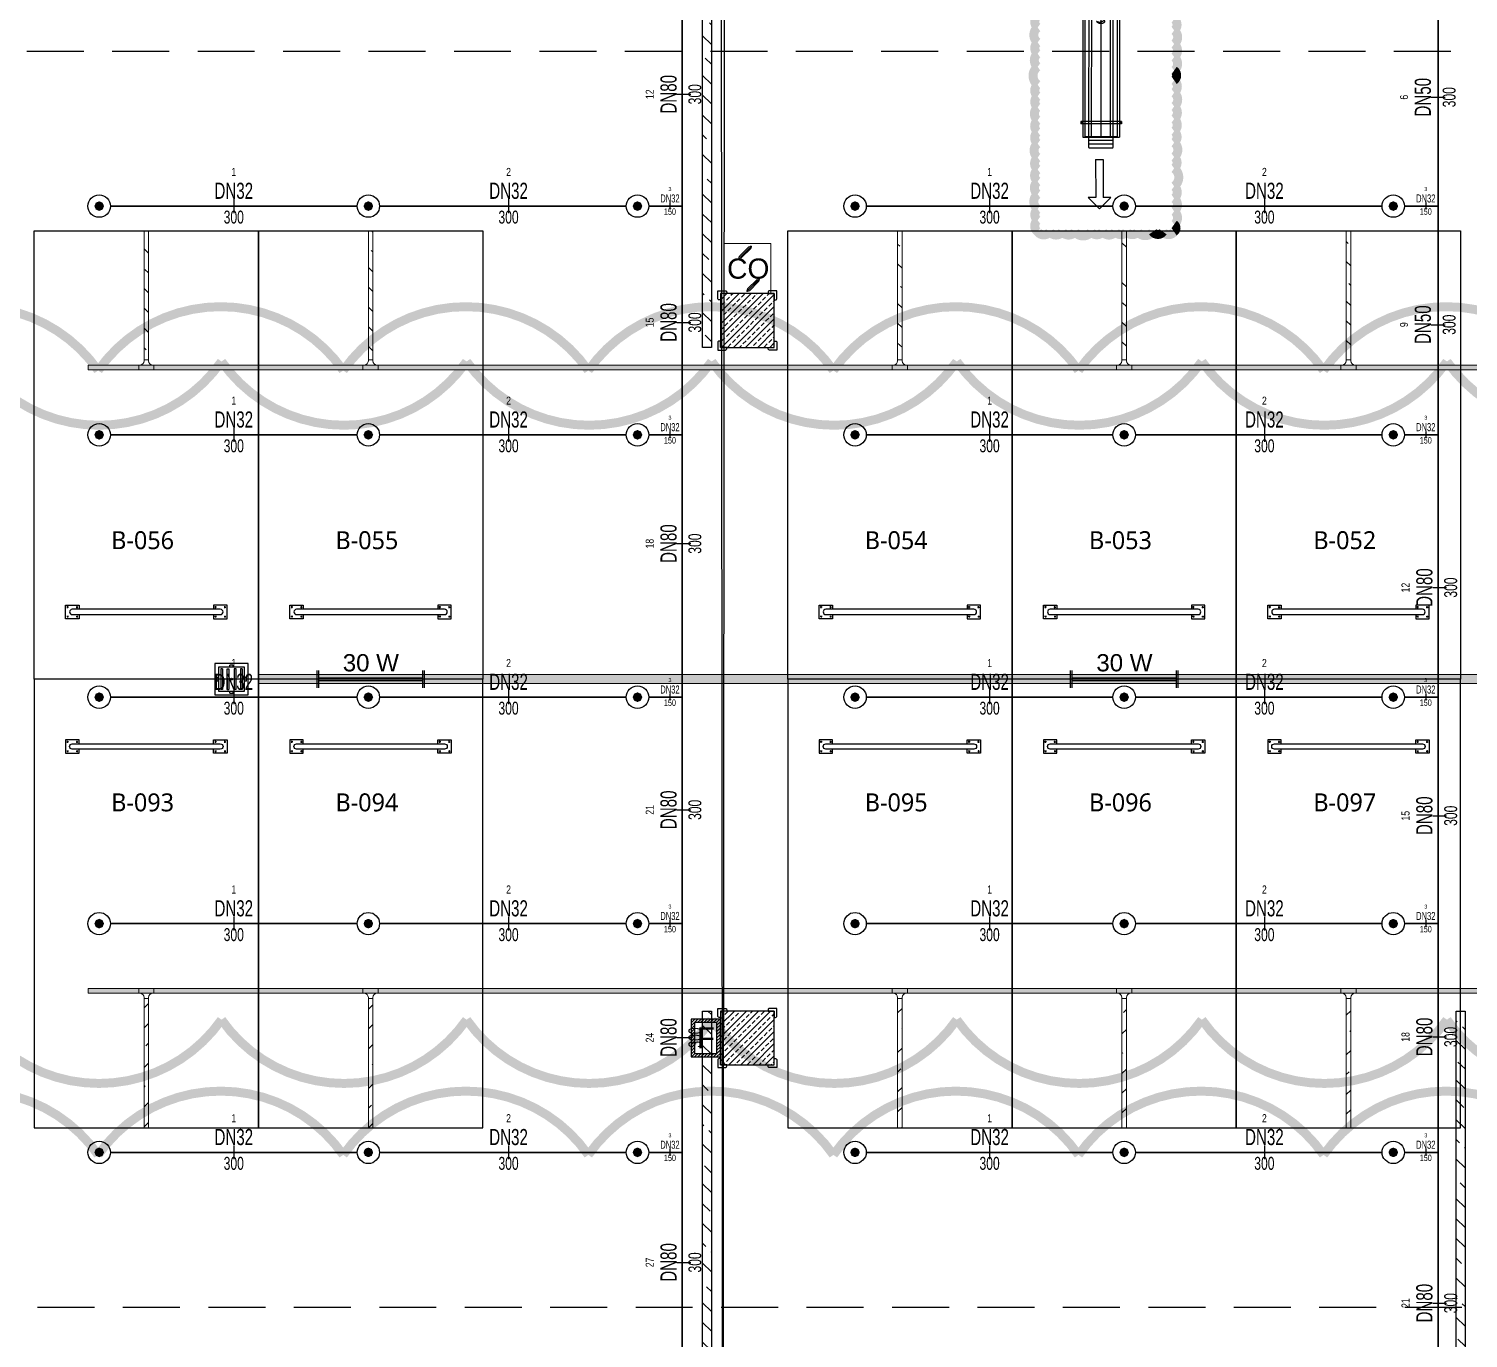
# Model space of a CAD drawing. Header units: millimetres. Extents: x -379292 to 1221486, y 92049 to 447512.
# Drawn here: x -174665 to -158620, y 253271 to 267871 of the extents above; entities that cross this region are included whole.
import ezdxf
from ezdxf.enums import TextEntityAlignment as Align

# ---------------------------------------------------------------- set-up
doc = ezdxf.new("R2010")
doc.units = ezdxf.units.MM
doc.linetypes.add('HIDDEN', pattern=[9.525, 6.35, -3.175])
for name, color, linetype in [('-M-YNGN-BORUID', 7, 'Continuous'), ('-M-YNGN-BORUUZUN', 7, 'Continuous'), ('-M-YNGN-BORUYUK', 7, 'Continuous'), ('-M-YNGN-SPR-YUK', 7, 'Continuous'), ('-M-YNGN-ZON2-CAP-', 7, 'Continuous'), ('-M-YNGN-ZON2-SPR-', 7, 'Continuous'), ('04_RAIN INLET', 51, 'Continuous'), ('05_HATCH CONCRETE', 141, 'Continuous'), ('05_SYMBOL', 2, 'Continuous'), ('08_FIRE ALARM BUTTON', 4, 'Continuous'), ('08_LAMP', 4, 'Continuous'), ('202-A-Y-MahalAd', 141, 'Continuous'), ('AIR-J-U-355', 2, 'Continuous'), ('AIRONN ZONLAMA', 4, 'Continuous'), ('E_CT_ZA', 6, 'Continuous'), ('JF355', 2, 'Continuous')]:
    doc.layers.add(name, color=color, linetype=linetype)
doc.layers.add('-M-YNGN-SPR-CAPCIZGI', color=188, linetype='Continuous', plot=False)
for name, color, linetype, lineweight in [('-M-YNGN-ZON2', 4, 'SP', 30), ('08_DEDECTOR', 3, 'Continuous', 9), ('E_CT_AYDINLATMA', 3, 'Continuous', 9), ('E_CT_KIRMIZI', 1, 'Continuous', 9)]:
    doc.layers.add(name, color=color, linetype=linetype, lineweight=lineweight)
doc.styles.add('CIZGI', font='tahoma.ttf', dxfattribs={"width": 0.8, "oblique": 20})
doc.styles.add('HCAD', font='HCAD.SHX', dxfattribs={"width": 0.8, "height": 0.2})
doc.styles.add('PIPESIZE', font='hcad.shx', dxfattribs={"width": 0.8})
doc.styles.add('SPR-NOT', font='romans.shx')
doc.styles.get("Standard").update_dxf_attribs({"font": 'segoeuil.ttf'})
doc.styles.add('YAZI-2', font='arial.ttf', dxfattribs={"height": 2})
doc.styles.add('YAZI-2.5', font='arial.ttf', dxfattribs={"height": 2.5})
doc.styles.add('YAZI-3', font='arial.ttf', dxfattribs={"height": 3})
doc.linetypes.add('SP', pattern='A,2,-0.1,["SP",CIZGI,S=0.14,R=0.2,X=0,Y=-0.07],-0.255', length=2.355)
pattern_1 = [(225, (905000, -3e-07), (67.351921, -67.351921), []), (225, (904932.65, -3e-07), (67.351921, -67.351921), [47.625, -23.8125])]

# ---------------------------------------------------------------- blocks, each defined once
blk = doc.blocks.new('202_Vida')
at = {"color": 0, "linetype": 'ByBlock', "ltscale": 0.2}
for points in [[(1, 0), (-1, 0)], [(0, 1), (0, -1)]]:
    blk.add_lwpolyline(points, dxfattribs=at)
at = {"color": 0, "linetype": 'ByBlock'}
for radius in [0.42, 0.23, 0.155]:
    blk.add_circle((0, 0), radius, dxfattribs=at)
blk = doc.blocks.new('202_Stoper')
at = {"color": 0, "linetype": 'ByBlock'}
for points in [[(-750, -30), (-750, -75), (-900, -75), (-900, 75), (-750, 75), (-750, 30)], [(750, -30), (750, -75), (900, -75), (900, 75), (750, 75), (750, 30)]]:
    blk.add_lwpolyline(points, dxfattribs=at)
blk.add_lwpolyline([(825, -30, 1), (825, 30), (-825, 30, 1), (-825, -30)], format="xyb", close=True, dxfattribs=at)
at = {"color": 0, "linetype": 'ByBlock', "yscale": 10, "zscale": 10, "rotation": 180}
for p, xscale in [((-877, 53), -10), ((-772, 53), 10), ((772, 53), -10), ((877, 53), 10)]:
    blk.add_blockref('202_Vida', p, dxfattribs=dict(at, xscale=xscale))
at = {"color": 0, "linetype": 'ByBlock', "yscale": 10, "zscale": 10}
for p, xscale in [((-877, -52), 10), ((-772, -52), -10), ((772, -52), 10), ((877, -52), -10)]:
    blk.add_blockref('202_Vida', p, dxfattribs=dict(at, xscale=xscale))
blk = doc.blocks.new('202_Mahalblok')
at = {"color": 0, "linetype": 'ByBlock', "flags": 128}
blk.add_lwpolyline([(0, 0), (0, 5000), (2500, 5000), (2500, 0)], close=True, dxfattribs=at)
at = {"color": 252}
blk.add_blockref('202_Stoper', (1250, 750), dxfattribs=at)
at = {"color": 0, "linetype": 'ByBlock', "ltscale": 25}
blk.add_attdef('MAHALNO', text='', height=200, dxfattribs=at).set_placement((1209, 1390), align=Align.BOTTOM_CENTER)
blk = doc.blocks.new('202_Izgara')
at = {"color": 8, "ltscale": 25}
blk.add_circle((0, 0), 0.1, dxfattribs=at)
at = {"layer": '04_RAIN INLET', "color": 8}
for p, q in [((1.85, 1.75), (-1.85, 1.75)), ((-1.85, 1.75), (-1.85, -1.75)), ((1.85, -1.75), (1.85, 1.75)), ((1.45, 1.35), (-1.45, 1.35)), ((-1.45, 1.35), (-1.45, -1.35)), ((-1.2, 1.15), (-1.2, -1.15)), ((-1, 1.15), (-1.2, 1.15)), ((-1, 1.15), (-1, -1.15)), ((-0.5, -1.15), (-0.5, 1.15)), ((-0.5, 1.15), (-0.3, 1.15)), ((-0.3, 1.15), (-0.3, -1.15)), ((0.3, 1.15), (0.3, -1.15)), ((0.5, 1.15), (0.3, 1.15)), ((0.5, -1.15), (0.5, 1.15)), ((1, 1.15), (1, -1.15)), ((1.2, 1.15), (1, 1.15)), ((1.2, 1.15), (1.2, -1.15)), ((1.45, -1.35), (1.45, 1.35)), ((-1.45, -1.35), (1.45, -1.35)), ((-1, -1.15), (-1.2, -1.15)), ((-0.5, -1.15), (-0.3, -1.15)), ((0.5, -1.15), (0.3, -1.15)), ((1.2, -1.15), (1, -1.15)), ((-1.85, -1.75), (1.85, -1.75))]:
    blk.add_line(p, q, dxfattribs=at)
at = {"layer": '04_RAIN INLET', "color": 8, "ltscale": 50}
for p, q in [((-1.45, 0.2), (-1.65, 0.2)), ((0.2, 1.55), (-0.2, 1.55)), ((-0.2, 1.35), (-0.2, 1.55)), ((0.2, 1.35), (0.2, 1.55)), ((1.65, 0.2), (1.45, 0.2)), ((-1.45, -0.2), (-1.65, -0.2)), ((-0.2, -1.55), (-0.2, -1.35)), ((0.2, -1.55), (0.2, -1.35)), ((1.65, -0.2), (1.45, -0.2))]:
    blk.add_line(p, q, dxfattribs=at)
at = {"layer": '04_RAIN INLET', "color": 8, "ltscale": 50, "extrusion": (-2.89798e-21, 1.6744e-09, 1)}
for points in [[(-1.65, 0.2), (-1.65, -0.2)], [(1.65, -0.2), (1.65, 0.2)]]:
    blk.add_lwpolyline(points, dxfattribs=at)
at = {"layer": '04_RAIN INLET', "color": 8, "ltscale": 50, "extrusion": (-2.89798e-21, 1.6744e-09, 1), "elevation": 0}
blk.add_lwpolyline([(-0.2, -1.55), (0.2, -1.55)], dxfattribs=at)
blk = doc.blocks.new('bariyer')
at = {"color": 8, "ltscale": 25}
blk.add_lwpolyline([(0, -70), (15, -70, 0.414214), (30, -55), (30, 30), (-55, 30, 0.414214), (-70, 15), (-70, 0), (0, 0)], format="xyb", close=True, dxfattribs=at)
blk = doc.blocks.new('OtoParkBodrumKatMimari')
at = {"layer": '05_HATCH CONCRETE'}
h = blk.add_hatch(dxfattribs=at)
h.set_pattern_fill('ANSI33', color=8, scale=15, angle=180, style=0)
h.set_pattern_definition(pattern_1)
h.paths.add_polyline_path([(80000, 164100), (79400, 164100), (79400, 163500), (80000, 163500)])
h = blk.add_hatch(dxfattribs=at)
h.set_pattern_fill('ANSI33', color=8, scale=15, angle=180, style=0)
h.set_pattern_definition(pattern_1)
h.paths.add_polyline_path([(80000, 156100), (79400, 156100), (79400, 155500), (80000, 155500)])
at = {"color": 5}
for points in [[(80000, 164100), (79400, 164100), (79400, 163500), (80000, 163500)], [(80000, 156100), (79400, 156100), (79400, 155500), (80000, 155500)]]:
    blk.add_lwpolyline(points, close=True, dxfattribs=at)
at = {"layer": '05_SYMBOL', "color": 252, "linetype": 'HIDDEN', "ltscale": 100}
blk.add_lwpolyline([(130500, 154800), (130500, 164800, 0.414214), (128500, 166800), (19400, 166800, 0.414214), (17400, 164800), (17400, 154800, 0.414214), (19400, 152800), (128500, 152800, 0.414214)], format="xyb", close=True, dxfattribs=at)
at = {"layer": '04_RAIN INLET', "xscale": 100, "yscale": 100, "zscale": 100, "rotation": 359.9999999845318}
blk.add_blockref('202_Izgara', (73950, 159800), dxfattribs=at)
at = {"layer": '05_SYMBOL', "color": 8, "xscale": -1}
for p in [(79400, 164100), (79400, 156100)]:
    blk.add_blockref('bariyer', p, dxfattribs=at)
at = {"layer": '05_SYMBOL', "color": 8}
for p in [(80000, 164100), (80000, 156100)]:
    blk.add_blockref('bariyer', p, dxfattribs=at)
at = {"layer": '05_SYMBOL', "color": 8, "rotation": 180}
for p in [(79400, 163500), (79400, 155500)]:
    blk.add_blockref('bariyer', p, dxfattribs=at)
at = {"layer": '05_SYMBOL', "color": 8, "xscale": -1, "rotation": 180}
for p in [(80000, 163500), (80000, 155500)]:
    blk.add_blockref('bariyer', p, dxfattribs=at)
at = {"layer": '202-A-Y-MahalAd', "color": 8, "ltscale": 25}
for p, values in [((71750, 159800), {'MAHALNO': 'B-056'}), ((74250, 159800), {'MAHALNO': 'B-055'}), ((80150, 159800), {'MAHALNO': 'B-054'}), ((82650, 159800), {'MAHALNO': 'B-053'}), ((85150, 159800), {'MAHALNO': 'B-052'})]:
    blk.add_blockref('202_Mahalblok', p, dxfattribs=at).add_auto_attribs(values)
ref = blk.add_blockref('202_Mahalblok', (71750, 159800), dxfattribs=dict(at, xscale=-1, rotation=180))
ref.add_attrib('MAHALNO', 'B-093', dxfattribs={"layer": '0', "color": 0, "linetype": 'ByBlock', "ltscale": 25, "height": 200}).set_placement((72959, 158267), align=Align.BOTTOM_CENTER)
ref = blk.add_blockref('202_Mahalblok', (74250, 159800), dxfattribs=dict(at, xscale=-1, rotation=180))
ref.add_attrib('MAHALNO', 'B-094', dxfattribs={"layer": '0', "color": 0, "linetype": 'ByBlock', "ltscale": 25, "height": 200}).set_placement((75459, 158267), align=Align.BOTTOM_CENTER)
ref = blk.add_blockref('202_Mahalblok', (80150, 159800), dxfattribs=dict(at, xscale=-1, rotation=180))
ref.add_attrib('MAHALNO', 'B-095', dxfattribs={"layer": '0', "color": 0, "linetype": 'ByBlock', "ltscale": 25, "height": 200}).set_placement((81359, 158267), align=Align.BOTTOM_CENTER)
ref = blk.add_blockref('202_Mahalblok', (82650, 159800), dxfattribs=dict(at, xscale=-1, rotation=180))
ref.add_attrib('MAHALNO', 'B-096', dxfattribs={"layer": '0', "color": 0, "linetype": 'ByBlock', "ltscale": 25, "height": 200}).set_placement((83859, 158267), align=Align.BOTTOM_CENTER)
ref = blk.add_blockref('202_Mahalblok', (85150, 159800), dxfattribs=dict(at, xscale=-1, rotation=180))
ref.add_attrib('MAHALNO', 'B-097', dxfattribs={"layer": '0', "color": 0, "linetype": 'ByBlock', "ltscale": 25, "height": 200}).set_placement((86359, 158267), align=Align.BOTTOM_CENTER)
blk = doc.blocks.new('SP-C-UP-12')
at = {"ltscale": 10}
blk.add_line((0, 0), (0, 0), dxfattribs=at)
at = {"color": 1, "linetype": 'Continuous'}
blk.add_circle((0, 0), 12.5, dxfattribs=at)
at = {"ltscale": 10}
for points in [[(-5.4, 0), (-3.8, 3.8), (-3.8, -3.8), (0, 5.4)], [(-3.8, -3.8), (0, 5.4), (0, -5.4), (3.8, 3.8)], [(0, -5.4), (3.8, 3.8), (3.8, -3.8), (5.4, 0)]]:
    blk.add_solid(points, dxfattribs=at)
at = {"layer": '-M-YNGN-SPR-YUK', "style": 'SPR-NOT', "width": 0.5, "flags": 9}
for tag, p in [('YUK', (0, 17.8)), ('CAP', (0, 14.4)), ('TIP', (0.2, 10.8))]:
    blk.add_attdef(tag, text='', height=2.5, dxfattribs=at).set_placement(p, align=Align.MIDDLE_CENTER)
blk = doc.blocks.new('SPRKL100')
at = {"layer": '-M-YNGN-SPR-CAPCIZGI'}
blk.add_line((0, 0.431), (0, -0.431), dxfattribs=at)
at = {"layer": '-M-YNGN-BORUID', "color": 0, "style": 'HCAD', "width": 0.8, "flags": 1}
blk.add_attdef('DIC', text='', height=0.4, dxfattribs=at).set_placement((0, -1.693), align=Align.CENTER)
at = {"layer": '-M-YNGN-BORUUZUN', "color": 0, "style": 'HCAD', "width": 0.7}
blk.add_attdef('BOY', text='', height=0.8, dxfattribs=at).set_placement((0, -1.08), align=Align.CENTER)
at = {"layer": '-M-YNGN-BORUYUK', "color": 6, "style": 'PIPESIZE', "width": 0.8}
blk.add_attdef('YUK', text='', height=0.5, dxfattribs=at).set_placement((0, 1.866), align=Align.CENTER)
at = {"color": 0, "style": 'PIPESIZE', "width": 0.7}
blk.add_attdef('CAP', text='', height=1, dxfattribs=at).set_placement((0, 0.45), align=Align.CENTER)
blk = doc.blocks.new('A$C69E5DB5D')
at = {"layer": '-M-YNGN-ZON2', "ltscale": 500}
for p, q in [((-5973.4, 3212.4), (-5973.4, -1882.6)), ((-5130.9, 2662.4), (-5130.9, 332.1)), ((-6335.9, 2117.4), (-6610.9, 2117.4)), ((-6035.9, 2117.4), (-6310.9, 2117.4)), ((-6010.9, 2117.4), (-5973.4, 2117.4)), ((-5493.4, 2117.4), (-5768.4, 2117.4)), ((-5193.4, 2117.4), (-5468.4, 2117.4)), ((-5168.4, 2117.4), (-5130.9, 2117.4)), ((-6335.9, 1862.4), (-6610.9, 1862.4)), ((-6035.9, 1862.4), (-6310.9, 1862.4)), ((-6010.9, 1862.4), (-5973.4, 1862.4)), ((-5493.4, 1862.4), (-5768.4, 1862.4)), ((-5193.4, 1862.4), (-5468.4, 1862.4)), ((-5168.4, 1862.4), (-5130.9, 1862.4)), ((-6335.9, 1569.9), (-6610.9, 1569.9)), ((-6035.9, 1569.9), (-6310.9, 1569.9)), ((-6010.9, 1569.9), (-5973.4, 1569.9)), ((-5493.4, 1569.9), (-5768.4, 1569.9)), ((-5193.4, 1569.9), (-5468.4, 1569.9)), ((-5168.4, 1569.9), (-5130.9, 1569.9)), ((-6335.9, 1317.4), (-6610.9, 1317.4)), ((-6035.9, 1317.4), (-6310.9, 1317.4)), ((-6010.9, 1317.4), (-5973.4, 1317.4)), ((-5493.4, 1317.4), (-5768.4, 1317.4)), ((-5193.4, 1317.4), (-5468.4, 1317.4)), ((-5168.4, 1317.4), (-5130.9, 1317.4)), ((-6335.9, 1062.4), (-6610.9, 1062.4)), ((-6035.9, 1062.4), (-6310.9, 1062.4)), ((-6010.9, 1062.4), (-5973.4, 1062.4)), ((-5493.4, 1062.4), (-5768.4, 1062.4)), ((-5193.4, 1062.4), (-5468.4, 1062.4)), ((-5168.4, 1062.4), (-5130.9, 1062.4))]:
    blk.add_line(p, q, dxfattribs=at)
at = {"layer": '-M-YNGN-ZON2-CAP-', "rotation": 90}
for p, xscale, yscale, zscale, values in [((-5971.7, 2242.1), 18.00000000000004, 18.00000000000004, 18.00000000000004, {'YUK': '12', 'CAP': 'DN80', 'BOY': '300'}), ((-5130.9, 2238.8), 18.00000000000005, 18.00000000000005, 18.00000000000005, {'YUK': '6', 'CAP': 'DN50', 'BOY': '300'}), ((-5971.7, 1987.7), 18.00000000000004, 18.00000000000004, 18.00000000000004, {'YUK': '15', 'CAP': 'DN80', 'BOY': '300'}), ((-5130.9, 1985.2), 18.00000000000005, 18.00000000000005, 18.00000000000005, {'YUK': '9', 'CAP': 'DN50', 'BOY': '300'}), ((-5971.7, 1741.1), 18.00000000000004, 18.00000000000004, 18.00000000000004, {'YUK': '18', 'CAP': 'DN80', 'BOY': '300'}), ((-5129.2, 1692.1), 18.00000000000004, 18.00000000000004, 18.00000000000004, {'YUK': '12', 'CAP': 'DN80', 'BOY': '300'}), ((-5971.7, 1444.3), 18.00000000000004, 18.00000000000004, 18.00000000000004, {'YUK': '21', 'CAP': 'DN80', 'BOY': '300'}), ((-5129.2, 1437.7), 18.00000000000004, 18.00000000000004, 18.00000000000004, {'YUK': '15', 'CAP': 'DN80', 'BOY': '300'}), ((-5971.7, 1190.4), 18.00000000000004, 18.00000000000004, 18.00000000000004, {'YUK': '24', 'CAP': 'DN80', 'BOY': '300'}), ((-5129.2, 1191.1), 18.00000000000004, 18.00000000000004, 18.00000000000004, {'YUK': '18', 'CAP': 'DN80', 'BOY': '300'}), ((-5971.7, 939.7), 18.00000000000004, 18.00000000000004, 18.00000000000004, {'YUK': '27', 'CAP': 'DN80', 'BOY': '300'}), ((-5129.2, 894.3), 18.00000000000004, 18.00000000000004, 18.00000000000004, {'YUK': '21', 'CAP': 'DN80', 'BOY': '300'})]:
    blk.add_blockref('SPRKL100', p, dxfattribs=dict(at, xscale=xscale, yscale=yscale, zscale=zscale)).add_auto_attribs(values)
at = {"layer": '-M-YNGN-ZON2-CAP-'}
for p, xscale, yscale, zscale, values in [((-6473.4, 2117.4), 18, 18, 18, {'YUK': '1', 'CAP': 'DN32', 'BOY': '300'}), ((-6167.1, 2117.4), 18, 18, 18, {'YUK': '2', 'CAP': 'DN32', 'BOY': '300'}), ((-5630.9, 2117.4), 18, 18, 18, {'YUK': '1', 'CAP': 'DN32', 'BOY': '300'}), ((-5324.6, 2117.4), 18, 18, 18, {'YUK': '2', 'CAP': 'DN32', 'BOY': '300'}), ((-5987.2, 2117.4), 9, 9, 9, {'YUK': '3', 'CAP': 'DN32', 'BOY': '150'}), ((-5144.7, 2117.4), 9, 9, 9, {'YUK': '3', 'CAP': 'DN32', 'BOY': '150'}), ((-6473.4, 1862.4), 18, 18, 18, {'YUK': '1', 'CAP': 'DN32', 'BOY': '300'}), ((-6167.1, 1862.4), 18, 18, 18, {'YUK': '2', 'CAP': 'DN32', 'BOY': '300'}), ((-5630.9, 1862.4), 18, 18, 18, {'YUK': '1', 'CAP': 'DN32', 'BOY': '300'}), ((-5324.6, 1862.4), 18, 18, 18, {'YUK': '2', 'CAP': 'DN32', 'BOY': '300'}), ((-5987.2, 1862.4), 9, 9, 9, {'YUK': '3', 'CAP': 'DN32', 'BOY': '150'}), ((-5144.7, 1862.4), 9, 9, 9, {'YUK': '3', 'CAP': 'DN32', 'BOY': '150'}), ((-6473.4, 1569.9), 18, 18, 18, {'YUK': '1', 'CAP': 'DN32', 'BOY': '300'}), ((-6167.1, 1569.9), 18, 18, 18, {'YUK': '2', 'CAP': 'DN32', 'BOY': '300'}), ((-5630.9, 1569.9), 18, 18, 18, {'YUK': '1', 'CAP': 'DN32', 'BOY': '300'}), ((-5324.6, 1569.9), 18, 18, 18, {'YUK': '2', 'CAP': 'DN32', 'BOY': '300'}), ((-5987.2, 1569.9), 9, 9, 9, {'YUK': '3', 'CAP': 'DN32', 'BOY': '150'}), ((-5144.7, 1569.9), 9, 9, 9, {'YUK': '3', 'CAP': 'DN32', 'BOY': '150'}), ((-6473.4, 1317.4), 18, 18, 18, {'YUK': '1', 'CAP': 'DN32', 'BOY': '300'}), ((-6167.1, 1317.4), 18, 18, 18, {'YUK': '2', 'CAP': 'DN32', 'BOY': '300'}), ((-5630.9, 1317.4), 18, 18, 18, {'YUK': '1', 'CAP': 'DN32', 'BOY': '300'}), ((-5324.6, 1317.4), 18, 18, 18, {'YUK': '2', 'CAP': 'DN32', 'BOY': '300'}), ((-5987.2, 1317.4), 9, 9, 9, {'YUK': '3', 'CAP': 'DN32', 'BOY': '150'}), ((-5144.7, 1317.4), 9, 9, 9, {'YUK': '3', 'CAP': 'DN32', 'BOY': '150'}), ((-6473.4, 1062.4), 18, 18, 18, {'YUK': '1', 'CAP': 'DN32', 'BOY': '300'}), ((-6167.1, 1062.4), 18, 18, 18, {'YUK': '2', 'CAP': 'DN32', 'BOY': '300'}), ((-5630.9, 1062.4), 18, 18, 18, {'YUK': '1', 'CAP': 'DN32', 'BOY': '300'}), ((-5324.6, 1062.4), 18, 18, 18, {'YUK': '2', 'CAP': 'DN32', 'BOY': '300'}), ((-5987.2, 1062.4), 9, 9, 9, {'YUK': '3', 'CAP': 'DN32', 'BOY': '150'}), ((-5144.7, 1062.4), 9, 9, 9, {'YUK': '3', 'CAP': 'DN32', 'BOY': '150'})]:
    blk.add_blockref('SPRKL100', p, dxfattribs=dict(at, xscale=xscale, yscale=yscale, zscale=zscale)).add_auto_attribs(values)
at = {"layer": '-M-YNGN-ZON2-SPR-'}
for p in [(-6623.4, 2117.4), (-6323.4, 2117.4), (-6023.4, 2117.4), (-5780.9, 2117.4), (-5480.9, 2117.4), (-5180.9, 2117.4), (-6623.4, 1862.4), (-6323.4, 1862.4), (-6023.4, 1862.4), (-5780.9, 1862.4), (-5480.9, 1862.4), (-5180.9, 1862.4), (-6623.4, 1569.9), (-6323.4, 1569.9), (-6023.4, 1569.9), (-5780.9, 1569.9), (-5480.9, 1569.9), (-5180.9, 1569.9), (-6623.4, 1317.4), (-6323.4, 1317.4), (-6023.4, 1317.4), (-5780.9, 1317.4), (-5480.9, 1317.4), (-5180.9, 1317.4), (-6623.4, 1062.4), (-6323.4, 1062.4), (-6023.4, 1062.4), (-5780.9, 1062.4), (-5480.9, 1062.4), (-5180.9, 1062.4)]:
    blk.add_blockref('SP-C-UP-12', p, dxfattribs=at)
blk = doc.blocks.new('*U613')
h = blk.add_hatch()
h.set_pattern_fill('ANSI33', color=0, scale=50, angle=1, style=0)
h.paths.add_polyline_path([(-52013, 100), (-146, 100), (-146, 0), (-52013, 0)])
at = {"color": 0}
blk.add_lwpolyline([(-52013, 100), (-146, 100), (-146, 0), (-52013, 0)], close=True, dxfattribs=at)
at = {"ltscale": 25, "flags": 1}
for tag, p in [('YUKSEKLIK', (-229, -149)), ('KALINLIK', (-229, -213))]:
    blk.add_attdef(tag, p, '', height=50, dxfattribs=at)
blk = doc.blocks.new('*U765')
h = blk.add_hatch()
h.set_pattern_fill('ANSI33', color=0, scale=50, angle=1, style=0)
h.paths.add_polyline_path([(-1851, 50), (57124, 50), (57124, 0), (-1851, 0)])
at = {"color": 0}
blk.add_lwpolyline([(-1851, 50), (57124, 50), (57124, 0), (-1851, 0)], close=True, dxfattribs=at)
at = {"ltscale": 25, "flags": 1}
for tag, p in [('YUKSEKLIK', (-229, -149)), ('KALINLIK', (-229, -213))]:
    blk.add_attdef(tag, p, '', height=50, dxfattribs=at)
blk = doc.blocks.new('*U766')
h = blk.add_hatch()
h.set_pattern_fill('ANSI33', color=0, scale=50, angle=1, style=0)
h.paths.add_polyline_path([(-1851, 50), (57124, 50), (57124, 0), (-1851, 0)])
at = {"color": 0}
blk.add_lwpolyline([(-1851, 50), (57124, 50), (57124, 0), (-1851, 0)], close=True, dxfattribs=at)
at = {"ltscale": 25, "flags": 1}
for tag, p in [('YUKSEKLIK', (-229, -149)), ('KALINLIK', (-229, -213))]:
    blk.add_attdef(tag, p, '', height=50, dxfattribs=at)
blk = doc.blocks.new('*U858')
h = blk.add_hatch()
h.set_pattern_fill('ANSI33', color=0, scale=50, angle=1, style=0)
h.paths.add_polyline_path([(-3869, 100), (318, 100), (318, 0), (-3869, 0)])
at = {"color": 0}
blk.add_lwpolyline([(-3869, 100), (318, 100), (318, 0), (-3869, 0)], close=True, dxfattribs=at)
at = {"ltscale": 25, "flags": 1}
for tag, p in [('YUKSEKLIK', (-229, -149)), ('KALINLIK', (-229, -213))]:
    blk.add_attdef(tag, p, '', height=50, dxfattribs=at)
blk = doc.blocks.new('*U866')
h = blk.add_hatch()
h.set_pattern_fill('ANSI33', color=0, scale=50, angle=1, style=0)
h.paths.add_polyline_path([(-3866, 100), (324, 100), (324, 0), (-3866, 0)])
at = {"color": 0}
blk.add_lwpolyline([(-3866, 100), (324, 100), (324, 0), (-3866, 0)], close=True, dxfattribs=at)
at = {"ltscale": 25, "flags": 1}
for tag, p in [('YUKSEKLIK', (-229, -149)), ('KALINLIK', (-229, -213))]:
    blk.add_attdef(tag, p, '', height=50, dxfattribs=at)
blk = doc.blocks.new('*U879')
h = blk.add_hatch()
h.set_pattern_fill('ANSI33', color=0, scale=50, angle=1, style=0)
h.paths.add_polyline_path([(-4392, 100), (-202, 100), (-202, 0), (-4392, 0)])
at = {"color": 0}
blk.add_lwpolyline([(-4392, 100), (-202, 100), (-202, 0), (-4392, 0)], close=True, dxfattribs=at)
at = {"ltscale": 25, "flags": 1}
for tag, p in [('YUKSEKLIK', (-229, -149)), ('KALINLIK', (-229, -213))]:
    blk.add_attdef(tag, p, '', height=50, dxfattribs=at)
blk = doc.blocks.new('40 W SIVA ÜSTÜ ETANJ LED 50')
at = {"layer": '08_LAMP'}
for p, q in [((-625, -100), (-625, 100)), ((-605, -100), (-605, 100)), ((-605, 15), (605, 15)), ((605, -100), (605, 100)), ((625, -100), (625, 100)), ((-605, -15), (605, -15))]:
    blk.add_line(p, q, dxfattribs=at)
at = {"layer": '08_LAMP', "color": 2, "style": 'YAZI-2'}
blk.add_text('30 W', height=200, dxfattribs=at).set_placement((0, 90), align=Align.CENTER)
blk = doc.blocks.new('CO 250')
at = {"layer": '08_DEDECTOR'}
for p, q in [((17, 243), (-84, 142)), ((45, 251), (-74, 132)), ((37, 223), (-64, 122)), ((45, 250), (45, 243)), ((114, -136), (-5, -255)), ((104, -126), (3, -227)), ((124, -146), (23, -247)), ((-5, -247), (-5, -255)), ((-5, -255), (3, -255))]:
    blk.add_line(p, q, dxfattribs=at)
at = {"layer": '08_DEDECTOR', "ltscale": 25}
blk.add_lwpolyline([(-262, 278), (-262, -278), (262, -278), (262, 278)], close=True, dxfattribs=at)
at = {"layer": '08_DEDECTOR'}
for centre, radius, start, end in [((37, 223), 27.7, 72.9688, 135), ((17, 243), 27.7, 315, 0), ((-55, 112), 41.6, 135, 180), ((-55, 112), 27.7, 135, 180), ((-55, 112), 13.9, 135, 180), ((95, -116), 13.9, 315, 350.4112), ((95, -116), 27.7, 315, 355.2224), ((95, -116), 41.6, 315, 356.817), ((23, -247), 27.7, 135, 180), ((3, -227), 27.7, 270, 315)]:
    blk.add_arc(centre, radius, start, end, dxfattribs=at)
at = {"layer": '08_DEDECTOR', "color": 3, "style": 'YAZI-3'}
blk.add_text('CO', height=225, dxfattribs=at).set_placement((-226, -113))
blk = doc.blocks.new('YIB ORT')
at = {"layer": '08_FIRE ALARM BUTTON'}
h = blk.add_hatch(dxfattribs=at)
h.set_pattern_fill('ANSI31', color=1, scale=3.125)
h.paths.add_polyline_path([(65.625, 168.75), (-65.625, 168.75), (-65.625, 84.375), (-50, 84.375), (-50, 153.125), (50, 153.125), (50, 15.625), (-50, 15.625), (-50, 84.375), (-65.625, 84.375), (-65.625, 0), (65.625, 0)])
for points in [[(-65.625, 168.75), (-65.625, 0), (65.625, 0), (65.625, 168.75)], [(-50, 153.125), (-50, 15.625), (50, 15.625), (50, 153.125)]]:
    blk.add_lwpolyline(points, close=True, dxfattribs=at)
at = {"layer": '08_FIRE ALARM BUTTON', "color": 3, "style": 'YAZI-2.5'}
blk.add_text('F', height=93.75, dxfattribs=at).set_placement((0, 84.375), align=Align.MIDDLE_CENTER)
blk = doc.blocks.new('*U1011')
h = blk.add_hatch()
h.set_pattern_fill('ANSI33', color=0, scale=50, angle=1, style=0)
h.paths.add_polyline_path([(-2093, 50), (-653, 50), (-653, 0), (-2093, 0)])
at = {"color": 0}
blk.add_lwpolyline([(-2093, 50), (-653, 50), (-653, 0), (-2093, 0)], close=True, dxfattribs=at)
at = {"ltscale": 25, "flags": 1}
for tag, p in [('YUKSEKLIK', (-229, -149)), ('KALINLIK', (-229, -213))]:
    blk.add_attdef(tag, p, '', height=50, dxfattribs=at)
blk = doc.blocks.new('*U1012')
at = {"color": 0}
for p, q in [((214, 214), (-164, 214)), ((-164, 164), (-50, 164)), ((-60, 214), (-60, 164)), ((0, 214), (214, 214)), ((214, 164), (100, 164)), ((110, 214), (110, 164)), ((0, 0), (0, 114)), ((0, 104), (50, 104)), ((50, 0), (50, 114))]:
    blk.add_line(p, q, dxfattribs=at)
for centre, start, end in [((-50, 114), 0, 90), ((100, 114), 90, 180)]:
    blk.add_arc(centre, 50, start, end, dxfattribs=at)
blk = doc.blocks.new('ju355')
at = {"layer": 'AIR-J-U-355', "color": 2, "linetype": 'Continuous'}
for p, q in [((82.7, 20.1), (-82.9, 20.1)), ((-82.9, 20.1), (-82.9, -20.5)), ((-68.1, -18.3), (-68, 22.3)), ((-68.1, -22.7), (-68, 22.3)), ((-65.3, 22.3), (-68, 22.3)), ((-65.3, 22.3), (-68, 22.3)), ((-65.3, -22.7), (-65.3, 22.3)), ((70.7, 22.2), (68, 22.3)), ((68, -22.8), (68, 22.3)), ((70.7, -22.8), (70.7, 22.2)), ((-94.8, 12.9), (-94.9, 12.8)), ((-94.9, 12.8), (-94.9, 12.7)), ((-94.9, 12.7), (-94.9, -12.5)), ((-94.7, 13.3), (-94.8, 13.2)), ((-94.8, 13.2), (-94.8, 13.1)), ((-94.8, 13.1), (-94.8, 13)), ((-94.8, 13), (-94.8, 12.9)), ((-94.6, 13.5), (-94.7, 13.4)), ((-94.7, 13.4), (-94.7, 13.3)), ((-94.5, 13.6), (-94.6, 13.5)), ((-94.4, 13.7), (-94.5, 13.6)), ((-94.5, 13.6), (-94.5, 13.6)), ((-94.3, 13.7), (-94.4, 13.7)), ((-94.2, 13.8), (-94.3, 13.7)), ((-94.1, 13.8), (-94.2, 13.8)), ((-94, 13.8), (-94.1, 13.8)), ((-94.1, 13.8), (-94.1, 13.8)), ((-92.6, 13.8), (-94, 13.8)), ((-92.6, 13.8), (-94, 13.8)), ((-92.6, 13.8), (-94, 13.8)), ((-92.6, 13.8), (-93.9, 13.8)), ((-92.6, 13.8), (-93.9, 13.8)), ((-92.6, 13.8), (-93.9, 13.8)), ((-82.9, 13.8), (-92.6, 13.8)), ((-90.9, -13.6), (-90.9, 13.8)), ((-90.9, -13.6), (-90.9, 13.8)), ((-90.9, -13.6), (-90.9, 13.8)), ((-86.8, -13.6), (-86.8, 13.9)), ((82.7, 13.6), (-82.7, 13.8)), ((-82.7, 10.5), (82.9, 10.3)), ((82.7, 0), (-82.7, 0)), ((48.3, 3.6), (50.7, 3.6)), ((48.4, 2.9), (48.3, 3.6)), ((48.4, 7.2), (48.4, 7.9)), ((48.4, 7.9), (50.7, 6.9)), ((48.8, 7), (48.4, 7.2)), ((50.7, 6.2), (48.4, 5.2)), ((48.4, 5.9), (48.8, 6.1)), ((48.4, 5.2), (48.4, 5.9)), ((48.4, 4.9), (50.7, 4.9)), ((48.4, 4.2), (48.4, 4.9)), ((50.7, 4.2), (48.4, 4.2)), ((48.4, 2.2), (49.3, 2.9)), ((49.3, 2.9), (48.4, 2.9)), ((49.3, 2.2), (48.4, 1.4)), ((48.4, 1.4), (48.4, 2.2)), ((48.8, 6.1), (48.8, 7)), ((49.2, 6.8), (49.9, 6.6)), ((49.2, 6.3), (49.2, 6.8)), ((49.9, 6.6), (49.2, 6.3)), ((49.7, 2.6), (49.7, 2.9)), ((49.7, 2.9), (50.2, 2.9)), ((49.9, 1.6), (49.9, 1.6)), ((50.2, 2.9), (50.2, 2.6)), ((50.7, 6.9), (50.7, 6.2)), ((50.7, 4.9), (50.7, 4.2)), ((50.7, 3.6), (50.7, 2.3)), ((-94.9, -12.5), (-94.9, -12.6)), ((-94.9, -12.6), (-94.9, -12.7)), ((-94.9, -12.7), (-94.8, -12.8)), ((-94.8, -12.8), (-94.8, -12.9)), ((-94.8, -12.9), (-94.8, -13)), ((-94.8, -13), (-94.7, -13.1)), ((-94.7, -13.1), (-94.7, -13.2)), ((-94.7, -13.2), (-94.6, -13.3)), ((-94.6, -13.3), (-94.5, -13.4)), ((-94.5, -13.4), (-94.5, -13.4)), ((-94.5, -13.4), (-94.4, -13.5)), ((-94.4, -13.5), (-94.3, -13.5)), ((-94.3, -13.5), (-94.2, -13.6)), ((-94.2, -13.6), (-94.2, -13.6)), ((-94.2, -13.6), (-94.1, -13.6)), ((-94.1, -13.6), (-94, -13.6)), ((-94, -13.6), (-92.6, -13.6)), ((-94, -13.6), (-92.6, -13.6)), ((-94, -13.6), (-92.6, -13.6)), ((-93.9, -13.6), (-92.6, -13.6)), ((-93.9, -13.6), (-92.6, -13.6)), ((-93.9, -13.6), (-92.6, -13.6)), ((-92.6, -13.6), (-82.9, -13.6)), ((82.9, -10.4), (-82.7, -10.3)), ((-82.6, -13.6), (82.7, -13.7)), ((48.3, -1.7), (50.7, -1.7)), ((48.3, -2.1), (48.3, -1.7)), ((50, -2.1), (48.3, -2.1)), ((48.3, -4.4), (50.7, -4.4)), ((48.3, -4.8), (48.3, -4.4)), ((50, -4.8), (48.3, -4.8)), ((48.4, -3.8), (50, -2.1)), ((48.4, -4), (48.4, -3.8)), ((50.7, -4), (48.4, -4)), ((48.4, -6.5), (50, -4.8)), ((48.4, -6.7), (48.4, -6.5)), ((50.7, -6.8), (48.4, -6.7)), ((50.7, -1.9), (49, -3.6)), ((49, -3.6), (50.7, -3.7)), ((50.7, -4.7), (49, -6.4)), ((49, -6.4), (50.7, -6.4)), ((50.7, -1.7), (50.7, -1.9)), ((50.7, -4.4), (50.7, -4.7)), ((50.7, -6.4), (50.7, -6.8)), ((50.8, -1.4), (50.8, -1.8)), ((82.7, -20.6), (-82.9, -20.5)), ((-65.3, -22.7), (-68.1, -22.7)), ((70.7, -22.8), (68, -22.8))]:
    blk.add_line(p, q, dxfattribs=at)
at = {"layer": 'AIR-J-U-355', "color": 2, "lineweight": 13, "ltscale": 0.005}
for p, q in [((82.7, -20.6), (82.7, 20.1)), ((58.5, -15.3), (52.4, -15.3)), ((52.4, -15.3), (52.4, -18.9)), ((58.5, -18.9), (58.5, -15.3)), ((52.4, -18.9), (58.5, -18.9))]:
    blk.add_line(p, q, dxfattribs=at)
at = {"layer": 'AIR-J-U-355', "color": 2}
for p, q in [((-150.2, 14.3), (-162.9, 1.6)), ((-150.1, -11), (-162.9, 1.6)), ((-150.2, 5.9), (-150.2, 14.3)), ((-108, 6.1), (-150.2, 5.9)), ((-108, 6.1), (-107.9, -2.4)), ((-107.9, -2.4), (-150.2, -2.6)), ((-150.1, -11), (-150.2, -2.6))]:
    blk.add_line(p, q, dxfattribs=at)
at = {"layer": 'AIR-J-U-355', "color": 2, "linetype": 'Continuous'}
for centre, radius in [((-66.7, 21.3), 0.354), ((-66.7, 21.3), 0.354), ((69.3, 21.2), 0.354), ((-66.7, -21.6), 0.354), ((-66.7, -21.6), 0.354), ((54, -17.1), 0.599), ((54, -17.1), 0.599), ((57, -17.1), 0.599), ((57, -17.1), 0.599), ((69.3, -21.7), 0.354), ((69.3, -21.7), 0.354)]:
    blk.add_circle(centre, radius, dxfattribs=at)
for centre, radius, start, end in [((50, 2.3), 0.645, 184.0636, 262.3259), ((49.9, 2.6), 0.274, 177.3972, 357.3972), ((50, 2.3), 0.72, 262.3259, 356.7067)]:
    blk.add_arc(centre, radius, start, end, dxfattribs=at)
at = {"layer": 'AIR-J-U-355', "color": 2, "linetype": 'Continuous', "extrusion": (0, 0, -1)}
for major_axis, ratio in [((-0.01, -1.36), 0.908445), ((0.006, 0.985), 0.934933)]:
    blk.add_ellipse((49.5, -0.1), major_axis=major_axis, ratio=ratio, dxfattribs=at)
at = {"layer": 'AIR-J-U-355', "color": 2, "linetype": 'Continuous'}
for points, knots in [([(46.1, 5), (46.1, 5), (46.1, 5), (46.1, 5), (46.2, 5), (46.2, 5), (46.2, 5), (46.2, 5), (46.2, 5), (46.2, 5), (46.2, 5), (46.1, 4.9), (46.1, 4.8), (45.9, 4.6), (45.7, 4.3), (45.6, 4), (45.4, 3.7), (45.3, 3.1), (45.1, 2.4), (45, 1.7), (45.1, 0.8), (45.4, -0.1), (45.8, -1), (46.2, -1.8), (46.5, -2.4), (46.6, -2.8), (46.7, -3.2), (46.8, -3.6), (46.7, -4), (46.5, -4.3), (46.2, -4.3), (45.8, -4.3), (45.4, -4), (45.1, -3.6), (44.7, -3), (44.3, -2.1), (44, -0.9), (44, 0.2), (44, 1.3), (44.2, 2.1), (44.5, 2.9), (44.9, 3.6), (45.3, 4.2), (45.6, 4.6), (45.9, 4.8), (46, 4.9), (46.1, 5), (46.1, 5)], [0, 0, 0, 0, 0.001347, 0.00172, 0.002023, 0.002244, 0.002452, 0.002667, 0.002909, 0.00347, 0.004196, 0.005682, 0.009311, 0.025522, 0.043378, 0.057014, 0.067583, 0.10026, 0.136315, 0.170769, 0.211631, 0.252886, 0.304984, 0.357144, 0.377587, 0.398124, 0.41882, 0.439365, 0.455344, 0.470785, 0.486346, 0.502438, 0.525763, 0.549141, 0.572313, 0.626971, 0.689072, 0.751245, 0.792637, 0.834146, 0.875615, 0.910287, 0.945553, 0.97619, 0.989254, 0.994701, 1, 1, 1, 1]), ([(52.5, 3.6), (52.6, 3.7), (52.6, 3.8), (52.7, 3.9), (52.9, 4), (53.2, 4.1), (53.5, 4), (53.7, 3.7), (54, 3.4), (54.3, 2.9), (54.6, 2.2), (54.8, 1.3), (54.8, 0.4), (54.8, -0.5), (54.6, -1.4), (54.2, -2.2), (53.9, -2.8), (53.5, -3.2), (53.2, -3.4), (53.1, -3.5)], [0, 0, 0, 0, 0.0168256, 0.0323617, 0.0637267, 0.0873303, 0.1103993, 0.1581358, 0.2050378, 0.2514942, 0.3451779, 0.4385235, 0.532065, 0.625912, 0.7301372, 0.8352318, 0.8905608, 0.9450754, 1, 1, 1, 1]), ([(53.1, -3.5), (53.2, -3.3), (53.5, -2.8), (53.8, -2), (53.9, -1.1), (53.9, -0.3), (53.7, 0.6), (53.3, 1.4), (53, 2.1), (52.7, 2.6), (52.6, 3), (52.5, 3.3), (52.5, 3.5), (52.5, 3.6)], [0, 0, 0, 0, 0.112581, 0.224936, 0.337491, 0.449603, 0.562299, 0.686336, 0.807829, 0.865935, 0.925918, 0.967783, 1, 1, 1, 1])]:
    blk.add_open_spline(points, degree=3, knots=knots, dxfattribs=at)
blk = doc.blocks.new('DZFDGHFÜ')
at = {"layer": 'JF355'}
blk.add_lwpolyline([(24084.4, 6568.3), (24119.9, 6568.3), (24119.9, 6402.7), (24084.4, 6402.7), (24084.4, 6568.3)], dxfattribs=at)
at = {"layer": 'AIR-J-U-355', "rotation": 270}
blk.add_blockref('ju355', (24102.4, 6485.6), dxfattribs=at)

msp = doc.modelspace()

# ---------------------------------------------------------------- block references
at = {"color": 8}
msp.add_blockref('OtoParkBodrumKatMimari', (-246354.8, 100818.8), dxfattribs=at)

# ---------------------------------------------------------------- next in the draw order: linework, layer by layer
at = {"color": 6, "const_width": 100}
msp.add_lwpolyline([(-161898, 267978.5, -0.520567), (-161898, 267852.9, -0.520567), (-161898, 267700.8, -0.520567), (-161898, 267555.5, -0.520567), (-161898, 267405.5, -0.520567), (-161898, 267296.4, -0.520567), (-161898, 267157.7, -0.520567), (-161898, 267004.4, -0.520567), (-161898, 266864.4, -0.520567), (-161898, 266728.6, -0.520567), (-161898, 266600.7, -0.520567), (-161898, 266440.7, -0.520567), (-161898, 266314.4, -0.520567), (-161898, 266114.4, -0.520567), (-161898, 265979.6, -0.520567), (-161898, 265836, -0.520567), (-161898, 265688.9, -0.520567), (-161898, 265607.3, -0.520567), (-162022, 265607.3, -0.520567), (-162136.3, 265607.3, -0.520567), (-162302.9, 265607.3, -0.520567), (-162427.2, 265607.3, -0.520567), (-162553, 265607.3, -0.520567), (-162694.2, 265607.3, -0.520567), (-162823.1, 265607.3, -0.520567), (-163003.1, 265607.3, -0.520567), (-163144.2, 265607.3, -0.520567), (-163284.2, 265607.3, -0.520567), (-163418.7, 265607.3, -0.520567), (-163418.7, 265735.9, -0.520567), (-163418.7, 265859.9, -0.520567), (-163418.7, 266026.5, -0.520567), (-163418.7, 266167.9, -0.520567), (-163418.7, 266301.7, -0.520567), (-163418.7, 266435, -0.520567), (-163418.7, 266590.8, -0.520567), (-163418.7, 266720.5, -0.520567), (-163418.7, 266851.2, -0.520567), (-163418.7, 266994, -0.520567), (-163418.7, 267119, -0.520567), (-163418.7, 267246.6, -0.520567), (-163418.7, 267446.6, -0.520567), (-163418.7, 267591.8, -0.520567), (-163418.7, 267718.1, -0.520567), (-163418.7, 267884.8, -0.520567), (-163418.7, 268012.7, -0.520567)], format="xyb", dxfattribs=at)
at = {"color": 30, "const_width": 100}
for points in [[(-176623.5, 264061.1, -0.5205671), (-173891.6, 264061.1, -0.5205671), (-171159.7, 264061.1, -0.5205671), (-168427.8, 264061.1, -0.5205671), (-165695.9, 264061.1, -0.5205671), (-162964, 264061.1, -0.5205671), (-160232.1, 264061.1, -0.5205671), (-157500.2, 264061.1, -0.5205671), (-154768.3, 264061.1, -0.5205671), (-152036.4, 264061.1, -0.5205671), (-149304.5, 264061.1, -0.5205671), (-146572.7, 264061.1, -0.5205671), (-143840.8, 264061.1, -0.5205671), (-141108.9, 264061.1, -0.5205671)], [(-139733.7, 264161.4, -0.5205671), (-142465.6, 264161.4, -0.5205671), (-145197.5, 264161.4, -0.5205671), (-147929.3, 264161.4, -0.5205671), (-150661.2, 264161.4, -0.5205671), (-153393.1, 264161.4, -0.5205671), (-156125, 264161.4, -0.5205671), (-158856.9, 264161.4, -0.5205671), (-161588.8, 264161.4, -0.5205671), (-164320.7, 264161.4, -0.5205671), (-167052.6, 264161.4, -0.5205671), (-169784.5, 264161.4, -0.5205671), (-172516.4, 264161.4, -0.5205671), (-175248.3, 264161.4, -0.5205671)], [(-139733.7, 256823, -0.5205671), (-142465.6, 256823, -0.5205671), (-145197.5, 256823, -0.5205671), (-147929.3, 256823, -0.5205671), (-150661.2, 256823, -0.5205671), (-153393.1, 256823, -0.5205671), (-156125, 256823, -0.5205671), (-158856.9, 256823, -0.5205671), (-161588.8, 256823, -0.5205671), (-164320.7, 256823, -0.5205671), (-167052.6, 256823, -0.5205671), (-169784.5, 256823, -0.5205671), (-172516.4, 256823, -0.5205671), (-175248.3, 256823, -0.5205671)], [(-176623.5, 255315.3, -0.5205671), (-173891.6, 255315.3, -0.5205671), (-171159.7, 255315.3, -0.5205671), (-168427.8, 255315.3, -0.5205671), (-165695.9, 255315.3, -0.5205671), (-162964, 255315.3, -0.5205671), (-160232.1, 255315.3, -0.5205671), (-157500.2, 255315.3, -0.5205671), (-154768.3, 255315.3, -0.5205671), (-152036.4, 255315.3, -0.5205671), (-149304.5, 255315.3, -0.5205671), (-146572.7, 255315.3, -0.5205671), (-143840.8, 255315.3, -0.5205671), (-141108.9, 255315.3, -0.5205671)]]:
    msp.add_lwpolyline(points, format="xyb", dxfattribs=at)
at = {"layer": 'AIRONN ZONLAMA', "ltscale": 25}
msp.add_lwpolyline([(-241554.6, 208884.6), (-241554.6, 224084.6), (-241054.6, 224084.6), (-241054.6, 224634.6), (-233604.7, 224634.6), (-233504.6, 228784.6), (-241554.6, 228784.6), (-241454.6, 238134.6), (-233804.6, 238134.6), (-233804.6, 240334.6), (-233504.6, 240334.6), (-233454.6, 240334.6), (-233454.6, 240934.6), (-233804.6, 240934.6), (-233804.6, 244834.6), (-233454.6, 244834.6), (-233454.6, 248884.6), (-241554.6, 248884.6), (-241454.6, 277834.6), (-241054.6, 277834.6), (-241054.6, 278134.6), (-166954.6, 278134.6), (-166904.6, 217634.6)], dxfattribs=at)
at = {"layer": 'AIRONN ZONLAMA', "color": 2, "ltscale": 25}
msp.add_lwpolyline([(-166951.6, 201521.2), (-166904.6, 240934.6), (-158304.6, 240934.6), (-158304.6, 244834.6), (-157954.6, 244834.6), (-157954.6, 245384.6), (-158554.6, 245384.6), (-158504.6, 244384.6), (-166704.6, 244384.6), (-166704.6, 244834.6), (-166354.6, 244834.6), (-166354.6, 245434.6), (-166927.6, 245434.6), (-166904.6, 272334.6), (-157954.6, 272334.6), (-157954.6, 278134.6), (-121654.6, 278134.6)], dxfattribs=at)

# ---------------------------------------------------------------- next in the draw order: block references
at = {"layer": '-M-YNGN-ZON2', "ltscale": 25, "xscale": 10, "yscale": 10, "zscale": 10}
msp.add_blockref('A$C69E5DB5D', (-107645.9, 244719.5), dxfattribs=at)
at = {"layer": '08_DEDECTOR'}
msp.add_blockref('CO 250', (-166654.8, 265197.2), dxfattribs=at)
at = {"layer": '08_DEDECTOR', "xscale": 2.5, "yscale": 2.5, "zscale": 2.5}
msp.add_blockref('YIB ORT', (-167118.9, 256407.8), dxfattribs=at)
at = {"layer": '08_LAMP', "xscale": 0.96, "yscale": 0.96, "zscale": 0.96}
for p in [(-170852.1, 260619.8), (-162452.1, 260619.8)]:
    msp.add_blockref('40 W SIVA ÜSTÜ ETANJ LED 50', p, dxfattribs=at)
at = {"layer": 'AIR-J-U-355', "xscale": 10, "yscale": 10, "zscale": 10, "rotation": 179.9999999999992}
msp.add_blockref('DZFDGHFÜ', (78310.9, 332347.4), dxfattribs=at)
at = {"layer": 'E_CT_AYDINLATMA', "xscale": -1, "rotation": 180}
msp.add_blockref('*U613', (-120091.5, 260669.8), dxfattribs=at)
at = {"layer": 'E_CT_KIRMIZI', "color": 1}
for name, p, rotation in [('*U1011', (-173379.8, 263525.8), 270), ('*U1011', (-170879.8, 263525.8), 270), ('*U1011', (-164979.8, 263525.8), 270), ('*U1011', (-162479.8, 263525.8), 270), ('*U1011', (-159979.8, 263525.8), 270), ('*U766', (-116880.6, 264118.8), 180), ('*U765', (-116880.6, 257168.8), 180)]:
    msp.add_blockref(name, p, dxfattribs=dict(at, rotation=rotation))
at = {"layer": 'E_CT_KIRMIZI', "color": 2, "rotation": 180}
for p in [(-173329.8, 264282.8), (-170829.8, 264282.8), (-164929.8, 264282.8), (-162429.8, 264282.8), (-159929.8, 264282.8)]:
    msp.add_blockref('*U1012', p, dxfattribs=at)
at = {"layer": 'E_CT_KIRMIZI', "color": 2, "xscale": -1}
for p in [(-173329.8, 256954.8), (-170829.8, 256954.8), (-164929.8, 256954.8), (-162429.8, 256954.8), (-159929.8, 256954.8)]:
    msp.add_blockref('*U1012', p, dxfattribs=at)
at = {"layer": 'E_CT_KIRMIZI', "color": 1, "xscale": -1, "rotation": 270}
for p in [(-173379.8, 257711.7), (-170879.8, 257711.7), (-164979.8, 257711.7), (-162479.8, 257711.7), (-159979.8, 257711.7)]:
    msp.add_blockref('*U1011', p, dxfattribs=at)
at = {"layer": 'E_CT_ZA', "color": 112}
for name, p, rotation in [('*U879', (-167054.8, 268710.6), 90), ('*U858', (-167154.8, 253050.2), 270), ('*U866', (-158754.8, 253052.3), 270)]:
    msp.add_blockref(name, p, dxfattribs=dict(at, rotation=rotation))

doc.saveas('drawing.dxf')
